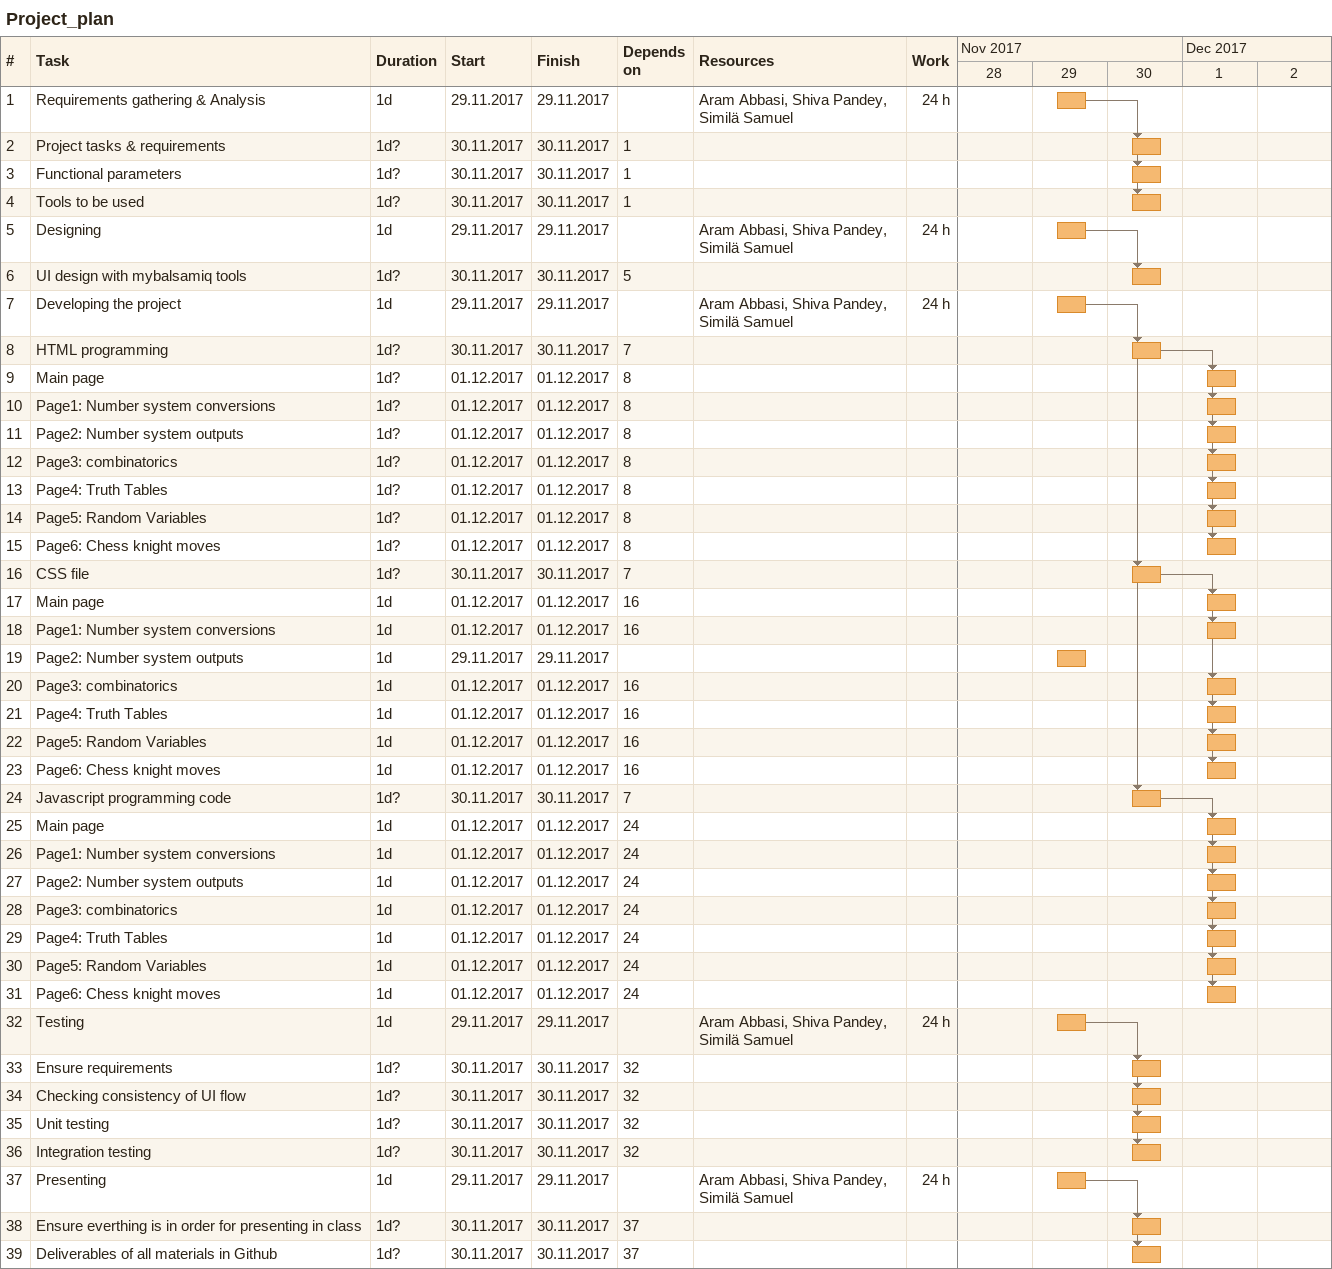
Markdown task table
Project_plan

| ID | Task | Duration | Start | Finish | Predecessors | Resources | Work (h) |
|---|---|---|---|---|---|---|---|
| 1 | Requirements gathering & Analysis | 1d | 2017-11-29 | 2017-11-29 |  | Aram Abbasi, Shiva Pandey, Similä Samuel | 24 |
| 2 | Project tasks & requirements | 1d? | 2017-11-30 | 2017-11-30 | 1 |  |  |
| 3 | Functional parameters | 1d? | 2017-11-30 | 2017-11-30 | 1 |  |  |
| 4 | Tools to be used | 1d? | 2017-11-30 | 2017-11-30 | 1 |  |  |
| 5 | Designing | 1d | 2017-11-29 | 2017-11-29 |  | Aram Abbasi, Shiva Pandey, Similä Samuel | 24 |
| 6 | UI design with mybalsamiq tools | 1d? | 2017-11-30 | 2017-11-30 | 5 |  |  |
| 7 | Developing the project | 1d | 2017-11-29 | 2017-11-29 |  | Aram Abbasi, Shiva Pandey, Similä Samuel | 24 |
| 8 | HTML programming | 1d? | 2017-11-30 | 2017-11-30 | 7 |  |  |
| 9 | Main page | 1d? | 2017-12-01 | 2017-12-01 | 8 |  |  |
| 10 | Page1: Number system conversions | 1d? | 2017-12-01 | 2017-12-01 | 8 |  |  |
| 11 | Page2: Number system outputs | 1d? | 2017-12-01 | 2017-12-01 | 8 |  |  |
| 12 | Page3: combinatorics | 1d? | 2017-12-01 | 2017-12-01 | 8 |  |  |
| 13 | Page4: Truth Tables | 1d? | 2017-12-01 | 2017-12-01 | 8 |  |  |
| 14 | Page5: Random Variables | 1d? | 2017-12-01 | 2017-12-01 | 8 |  |  |
| 15 | Page6: Chess knight moves | 1d? | 2017-12-01 | 2017-12-01 | 8 |  |  |
| 16 | CSS file | 1d? | 2017-11-30 | 2017-11-30 | 7 |  |  |
| 17 | Main page | 1d | 2017-12-01 | 2017-12-01 | 16 |  |  |
| 18 | Page1: Number system conversions | 1d | 2017-12-01 | 2017-12-01 | 16 |  |  |
| 19 | Page2: Number system outputs | 1d | 2017-11-29 | 2017-11-29 |  |  |  |
| 20 | Page3: combinatorics | 1d | 2017-12-01 | 2017-12-01 | 16 |  |  |
| 21 | Page4: Truth Tables | 1d | 2017-12-01 | 2017-12-01 | 16 |  |  |
| 22 | Page5: Random Variables | 1d | 2017-12-01 | 2017-12-01 | 16 |  |  |
| 23 | Page6: Chess knight moves | 1d | 2017-12-01 | 2017-12-01 | 16 |  |  |
| 24 | Javascript programming code | 1d? | 2017-11-30 | 2017-11-30 | 7 |  |  |
| 25 | Main page | 1d | 2017-12-01 | 2017-12-01 | 24 |  |  |
| 26 | Page1: Number system conversions | 1d | 2017-12-01 | 2017-12-01 | 24 |  |  |
| 27 | Page2: Number system outputs | 1d | 2017-12-01 | 2017-12-01 | 24 |  |  |
| 28 | Page3: combinatorics | 1d | 2017-12-01 | 2017-12-01 | 24 |  |  |
| 29 | Page4: Truth Tables | 1d | 2017-12-01 | 2017-12-01 | 24 |  |  |
| 30 | Page5: Random Variables | 1d | 2017-12-01 | 2017-12-01 | 24 |  |  |
| 31 | Page6: Chess knight moves | 1d | 2017-12-01 | 2017-12-01 | 24 |  |  |
| 32 | Testing | 1d | 2017-11-29 | 2017-11-29 |  | Aram Abbasi, Shiva Pandey, Similä Samuel | 24 |
| 33 | Ensure requirements | 1d? | 2017-11-30 | 2017-11-30 | 32 |  |  |
| 34 | Checking consistency of UI flow | 1d? | 2017-11-30 | 2017-11-30 | 32 |  |  |
| 35 | Unit testing | 1d? | 2017-11-30 | 2017-11-30 | 32 |  |  |
| 36 | Integration testing | 1d? | 2017-11-30 | 2017-11-30 | 32 |  |  |
| 37 | Presenting | 1d | 2017-11-29 | 2017-11-29 |  | Aram Abbasi, Shiva Pandey, Similä Samuel | 24 |
| 38 | Ensure everthing is in order for presenting in class | 1d? | 2017-11-30 | 2017-11-30 | 37 |  |  |
| 39 | Deliverables of all materials in Github | 1d? | 2017-11-30 | 2017-11-30 | 37 |  |  |
